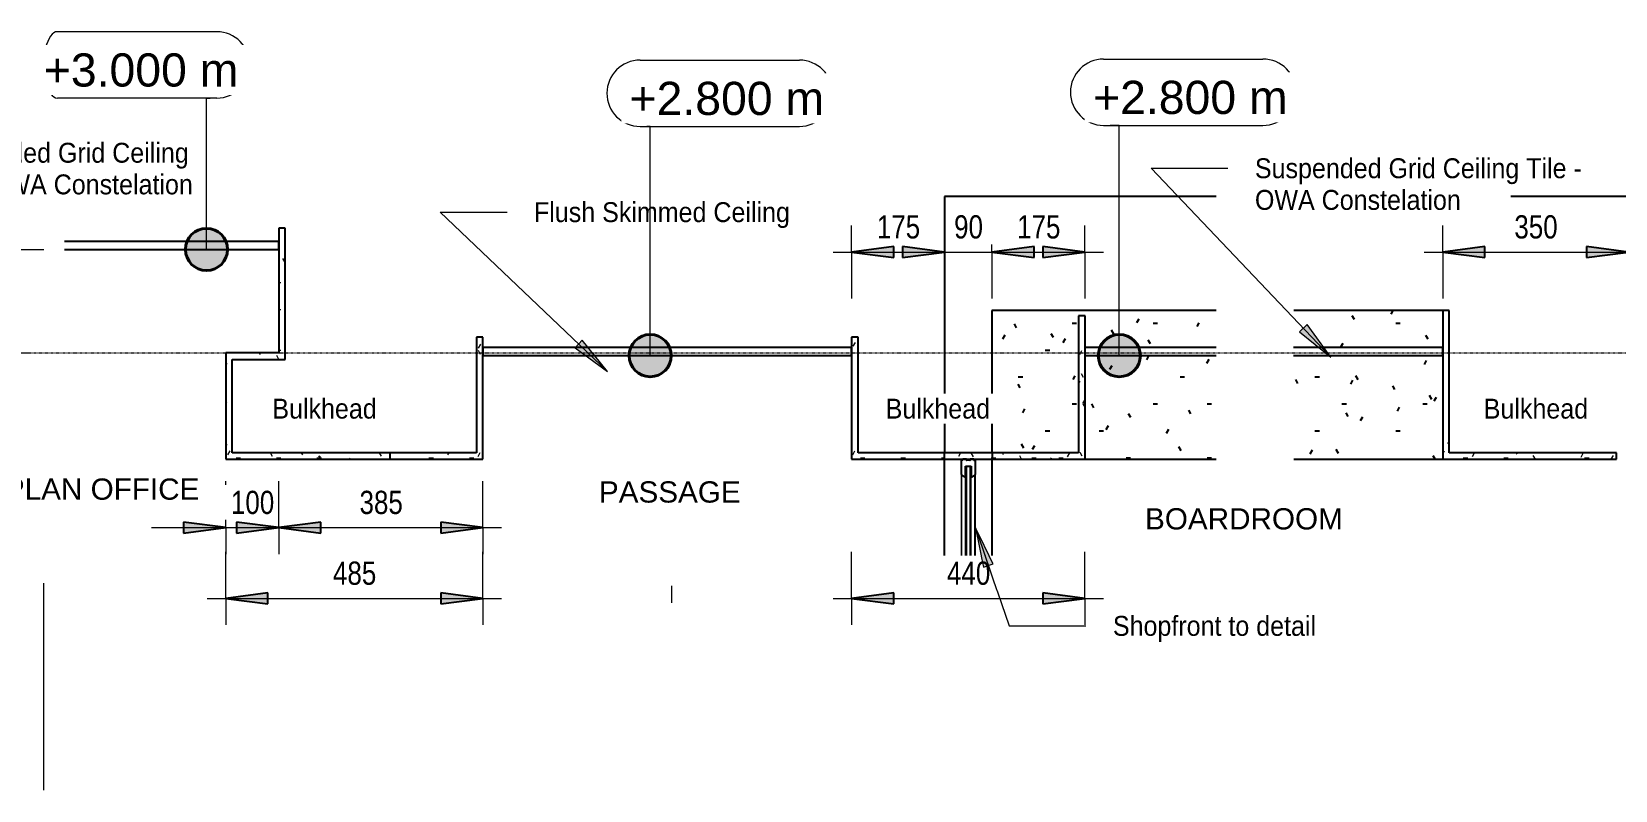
# Model space of a CAD drawing. Header units: millimetres. Extents: x 2814 to 112404, y -27229 to 26301.
# Drawn here: x 87239 to 90222, y 1981 to 3410 of the extents above; entities that cross this region are included whole.
import ezdxf

# ---------------------------------------------------------------- set-up
doc = ezdxf.new("R2010")
doc.units = ezdxf.units.MM
doc.linetypes.add('1000 Dashed', pattern=[2, 1, -1])
for name, color, linetype, lineweight in [('A-ANNO-DIMS', 211, 'Continuous', 5), ('A-ANNO-DIMS-25', 211, 'Continuous', 5), ('A-AREA-IDEN', 2, 'Continuous', 5), ('A-CLNG', 13, 'Continuous', 9), ('A-CLNG-PATT', 13, 'Continuous', 9), ('A-FLOR-LEVL', 51, 'Continuous', 5), ('A-GLAZ-CURT', 52, 'Continuous', 5), ('A-GLAZ-CWMG', 51, 'Continuous', 5), ('G-ANNO-DIMS', 111, 'Continuous', 5), ('G-ANNO-TEXT', 231, 'Continuous', 5), ('I-WALL', 2, 'Continuous', 9)]:
    doc.layers.add(name, color=color, linetype=linetype, lineweight=lineweight)
doc.styles.add('Arial_10', font='arial.ttf', dxfattribs={"height": 62.5})
doc.styles.add('Arial_11', font='arial.ttf', dxfattribs={"width": 0.8, "height": 43.75})
doc.styles.add('Arial_12', font='arial.ttf', dxfattribs={"width": 0.9, "height": 37.5})
doc.styles.add('Arial_13', font='arial.ttf', dxfattribs={"height": 40})
doc.dimstyles.new('SVA_Arc_Length-1_8mm_BLUE_Arrow_4', dxfattribs={"dimscale": 304.8, "dimtxt": 44.636349, "dimasz": 0.260417, "dimexe": 0.164042, "dimexo": 0.0625, "dimgap": 0.04101, "dimtad": 1, "dimdec": 0, "dimrnd": 5, "dimzin": 0, "dimdsep": 46, "dimtxsty": 'Arial_11', "dimsah": 1, "dimcen": 0.09, "dimdle": 0.114829, "dimazin": 0, "dimtfac": 1, "dimtdec": 4, "dimtix": 1, "dimtmove": 0, "dimatfit": 3, "dimfxl": 0.287073, "dimfxlon": 1, "dimtvp": 1, "dimtfill": 1, "dimtolj": 1, "dimtzin": 0, "dimarcsym": 2})
pattern_1 = [(0, (1009.8, 3166.025), (101.6, 25.4), [8.382, -67.818, 8.382, -67.818, -406.4]), (0, (1009.8, 3166.025), (101.6, 25.4), [-152.4, 8.382, -144.018, 8.382, -67.818, -177.8]), (0, (1009.8, 3166.025), (101.6, 25.4), [-381, 8.382, -42.418, 8.382, -118.618]), (120, (1047.9, 3178.725), (-72.79705, 75.28818), [8.382, -67.818, 8.382, -67.818, -406.4]), (120, (1047.9, 3178.725), (-72.79705, 75.28818), [-152.4, 8.382, -144.018, 8.382, -67.818, -177.8]), (120, (1047.9, 3178.725), (-72.79705, 75.28818), [-381, 8.382, -42.418, 8.382, -118.618]), (240, (1060.6, 3229.525), (-28.80295, -100.68818), [8.382, -67.818, 8.382, -67.818, -406.4]), (240, (1060.6, 3229.525), (-28.80295, -100.68818), [-152.4, 8.382, -144.018, 8.382, -67.818, -177.8]), (240, (1060.6, 3229.525), (-28.80295, -100.68818), [-381, 8.382, -42.418, 8.382, -118.618])]
pattern_2 = [(0, (1009.8, 3166.025), (203.2, 50.8), [8.382, -144.018, 8.382, -144.018, -812.8]), (0, (1009.8, 3166.025), (203.2, 50.8), [-304.8, 8.382, -296.418, 8.382, -144.018, -355.6]), (0, (1009.8, 3166.025), (203.2, 50.8), [-762, 8.382, -93.218, 8.382, -245.618]), (120, (1086, 3191.425), (-145.5941, 150.5764), [8.382, -144.018, 8.382, -144.018, -812.8]), (120, (1086, 3191.425), (-145.5941, 150.5764), [-304.8, 8.382, -296.418, 8.382, -144.018, -355.6]), (120, (1086, 3191.425), (-145.5941, 150.5764), [-762, 8.382, -93.218, 8.382, -245.618]), (240, (1111.4, 3293.025), (-57.6059, -201.3764), [8.382, -144.018, 8.382, -144.018, -812.8]), (240, (1111.4, 3293.025), (-57.6059, -201.3764), [-304.8, 8.382, -296.418, 8.382, -144.018, -355.6]), (240, (1111.4, 3293.025), (-57.6059, -201.3764), [-762, 8.382, -93.218, 8.382, -245.618])]

# ---------------------------------------------------------------- blocks, each defined once
blk = doc.blocks.new('Ceilings 5 - Ceilings 2-1440822-Bulkhead Detail - 02')
at = {"layer": 'A-CLNG-PATT', "lineweight": 25}
h = blk.add_hatch(dxfattribs=at)
h.set_pattern_fill('FP_35', color=256, style=0, pattern_type=2)
h.set_pattern_definition(pattern_2)
edge = h.paths.add_edge_path()
edge.add_line((2943.4, 2605), (3224.2, 2605))
edge.add_line((3224.2, 2605), (3224.2, 2800))
edge.add_line((3224.2, 2800), (2943.4, 2800))
h.paths.add_polyline_path([(3224.2, 2815), (3224.2, 2885), (2943.4, 2885), (2943.4, 2815), (3146.6, 2815)])
at = {"layer": 'A-CLNG-PATT', "lineweight": 15}
h = blk.add_hatch(dxfattribs=at)
h.set_pattern_fill('FP_34', color=256, style=0, pattern_type=2)
h.set_pattern_definition(pattern_1)
h.paths.add_polyline_path([(3551.4, 2605), (3551.4, 2617), (3236.2, 2617), (3236.2, 2885), (3224.2, 2885), (3224.2, 2605), (3500.2, 2605)])
at = {"layer": 'A-CLNG', "lineweight": 25}
for p, q in [((3224.2, 2885), (2943.4, 2885)), ((3236.2, 2885), (3224.2, 2885)), ((3224.2, 2885), (3224.2, 2605)), ((3236.2, 2617), (3236.2, 2885)), ((2943.4, 2605), (3224.2, 2605)), ((3224.2, 2605), (3551.4, 2605)), ((3551.4, 2617), (3236.2, 2617)), ((3551.4, 2605), (3551.4, 2617))]:
    blk.add_line(p, q, dxfattribs=at)
blk = doc.blocks.new('Rectangular Mullion - Clarity Aluminium Top Frame-1544881-Bulkhead Detail - 02')
at = {"layer": 'A-GLAZ-CWMG', "lineweight": 25}
for p, q in [((2317.1, 2602.5), (2317.1, 2576.5)), ((2320.1, 2603), (2317.6, 2603)), ((2320.1, 2604.5), (2320.1, 2603)), ((2326.5, 2605), (2320.7, 2605)), ((2327.1, 2603.5), (2327.1, 2604.5)), ((2333.5, 2603), (2327.7, 2603)), ((2334.1, 2604.4), (2334.1, 2603.5)), ((2340.6, 2605), (2334.6, 2605)), ((2341.1, 2603.6), (2341.1, 2604.4)), ((2343.6, 2603), (2341.6, 2603)), ((2344.1, 2576.5), (2344.1, 2602.5)), ((2318.4, 2575), (2325.1, 2571.3)), ((2325.1, 2571.3), (2325.1, 2592)), ((2325.1, 2592), (2336.1, 2592)), ((2336.1, 2592), (2336.1, 2571.3)), ((2336.1, 2571.3), (2342.7, 2575))]:
    blk.add_line(p, q, dxfattribs=at)
for centre, radius, start, end in [((2317.6, 2602.5), 0.503, 90, 180), ((2320.6, 2604.5), 0.511, 78, 180), ((2326.6, 2604.5), 0.511, 0, 102), ((2327.6, 2603.5), 0.511, 180, 282), ((2333.6, 2603.5), 0.511, 258, 0), ((2334.6, 2604.5), 0.509, 90, 190.6638), ((2340.6, 2604.5), 0.509, 349.1907, 90), ((2341.6, 2603.5), 0.509, 169.2242, 270), ((2343.6, 2602.5), 0.514, 0, 90), ((2318.6, 2576.5), 1.5, 180, 263.7939), ((2342.6, 2576.5), 1.5, 276.2061, 0)]:
    blk.add_arc(centre, radius, start, end, dxfattribs=at)
blk = doc.blocks.new('System Panel - Glazed-1544886-Bulkhead Detail - 02')
at = {"layer": 'A-GLAZ-CURT', "lineweight": 15}
for p, q in [((2327.3, 2592), (2327.3, 2389.8)), ((2333.8, 2592), (2327.3, 2592)), ((2333.8, 2389.8), (2333.8, 2592))]:
    blk.add_line(p, q, dxfattribs=at)
blk = doc.blocks.new('FP_21-Bulkhead Detail - 02')
at = {"layer": 'A-CLNG', "lineweight": 25}
blk.add_line((2375.3, 2617), (2375.3, 2605), dxfattribs=at)
blk = doc.blocks.new('FP_22-Bulkhead Detail - 02')
at = {"layer": 'A-CLNG', "lineweight": 25}
blk.add_line((2538.3, 2875), (2538.3, 2617), dxfattribs=at)
at = {"layer": 'A-CLNG-PATT', "lineweight": 25}
blk.add_line((2538, 2810.4), (2538.1, 2810.4), dxfattribs=at)
blk = doc.blocks.new('Ceilings 5 - Ceilings 2-V20-Bulkhead Detail - 02')
at = {"layer": 'A-CLNG-PATT', "lineweight": 25}
h = blk.add_hatch(dxfattribs=at)
h.set_pattern_fill('FP_35', color=256, style=0, pattern_type=2)
h.set_pattern_definition(pattern_2)
h.paths.add_polyline_path([(2550.4, 2605), (2797.6, 2605), (2797.6, 2800), (2550.4, 2800), (2550.4, 2605.1)])
h.paths.add_polyline_path([(2390.7, 2617), (2538.3, 2617.1), (2538.4, 2875), (2550.4, 2875), (2550.4, 2815), (2797.6, 2815), (2797.6, 2885), (2375.1, 2885), (2375.3, 2617)])
at = {"layer": 'A-CLNG-PATT', "lineweight": 15}
h = blk.add_hatch(dxfattribs=at)
h.set_pattern_fill('FP_34', color=256, style=0, pattern_type=2)
h.set_pattern_definition(pattern_1)
h.paths.add_polyline_path([(2375.3, 2605), (2550.4, 2605), (2550.4, 2875), (2538.4, 2875), (2538.4, 2617), (2375.3, 2617)])
at = {"layer": 'A-CLNG', "lineweight": 25}
for p, q in [((2797.6, 2885), (2375.1, 2885)), ((2375.1, 2885), (2375.1, 2617)), ((2538.4, 2875), (2538.3, 2875)), ((2550.4, 2875), (2538.4, 2875)), ((2538.4, 2875), (2538.4, 2617)), ((2550.4, 2605), (2550.4, 2875)), ((2538.4, 2617), (2375.3, 2617)), ((2375.3, 2605), (2550.4, 2605)), ((2550.4, 2605), (2797.6, 2605))]:
    blk.add_line(p, q, dxfattribs=at)
for name in ['FP_22-Bulkhead Detail - 02', 'FP_21-Bulkhead Detail - 02']:
    blk.add_blockref(name, (0, 0), dxfattribs=at)
blk = doc.blocks.new('Ceilings 6 - Ceilings 2-1441068-Bulkhead Detail - 02')
at = {"layer": 'A-CLNG-PATT', "lineweight": 15}
h = blk.add_hatch(dxfattribs=at)
h.set_pattern_fill('FP_34', color=256, style=0, pattern_type=2)
h.set_pattern_definition(pattern_1)
h.paths.add_polyline_path([(1106.9, 2605), (1106.9, 2617), (943.9, 2617), (943.9, 2793), (1043.9, 2793), (1043.9, 3040), (1031.9, 3040), (1031.9, 2805), (931.9, 2805), (931.9, 2605)])
at = {"layer": 'A-CLNG', "lineweight": 25}
for p, q in [((1043.9, 3040), (1031.9, 3040)), ((1031.9, 3040), (1031.9, 2805)), ((1043.9, 2793), (1043.9, 3040)), ((1031.9, 2805), (931.9, 2805)), ((931.9, 2805), (931.9, 2605)), ((943.9, 2617), (943.9, 2793)), ((943.9, 2793), (1043.9, 2793)), ((931.9, 2605), (1106.9, 2605)), ((1106.9, 2617), (943.9, 2617))]:
    blk.add_line(p, q, dxfattribs=at)
blk = doc.blocks.new('Ceilings 7 - Ceilings 7-1442847-Bulkhead Detail - 02')
at = {"layer": 'A-CLNG-PATT', "lineweight": 15}
h = blk.add_hatch(dxfattribs=at)
h.set_pattern_fill('FP_34', color=256, style=0, pattern_type=2)
h.set_pattern_definition(pattern_1)
h.paths.add_polyline_path([(2356.8, 2605), (2375.3, 2605), (2375.3, 2617), (2285.9, 2617), (2285.9, 2605), (2339.9, 2605)])
h.paths.add_polyline_path([(1241.3, 2605), (1241.3, 2617), (1106.9, 2617), (1106.9, 2605)])
at = {"layer": 'A-CLNG', "lineweight": 25}
for p, q in [((1241.3, 2617), (1106.9, 2617)), ((1106.9, 2605), (1241.3, 2605)), ((2375.3, 2617), (2285.9, 2617)), ((2285.9, 2605), (2375.3, 2605))]:
    blk.add_line(p, q, dxfattribs=at)
blk = doc.blocks.new('Rectangular Mullion - Clarity Aluminium Bottom Frame-1544887-Bulkhead Detail - 02')
at = {"layer": 'A-GLAZ-CWMG', "lineweight": 15}
for p, q in [((2317.1, 2605), (2317.1, 2602.5)), ((2318.4, 2603), (2318.4, 2605)), ((2342.7, 2603), (2342.7, 2605)), ((2344.1, 2602.5), (2344.1, 2605)), ((2317.1, 2576.5), (2317.1, 2389.8)), ((2318.4, 2389.8), (2318.4, 2575)), ((2325.1, 2389.8), (2325.1, 2571.3)), ((2336.1, 2389.8), (2336.1, 2571.3)), ((2342.7, 2389.8), (2342.7, 2575)), ((2344.1, 2389.8), (2344.1, 2576.5))]:
    blk.add_line(p, q, dxfattribs=at)
blk = doc.blocks.new('Rectangular Mullion - Clarity Aluminium Top Frame-1544900-Bulkhead Detail - 02')
at = {"layer": 'A-GLAZ-CWMG', "lineweight": 15}
for centre, radius, start, end in [((2317.6, 2602.5), 0.503, 120, 150), ((2320.6, 2604.5), 0.511, 92.5714, 165.4286), ((2326.6, 2604.5), 0.511, 14.5714, 87.4286), ((2334.6, 2604.5), 0.509, 104.3805, 176.2832), ((2340.6, 2604.5), 0.509, 3.592, 75.5987), ((2343.6, 2602.5), 0.514, 30, 60), ((2318.6, 2576.5), 1.5, 180, 221.897), ((2318.6, 2576.5), 1.5, 235.8626, 263.7939), ((2342.6, 2576.5), 1.5, 276.2061, 304.1374), ((2342.6, 2576.5), 1.5, 318.1031, 0)]:
    blk.add_arc(centre, radius, start, end, dxfattribs=at)
blk = doc.blocks.new('DIMBLOCK64-Bulkhead Detail - 02')
at = {"layer": 'A-ANNO-DIMS-25', "lineweight": 25}
for points in [[(87181.7, 3000), (87171.3, 2920.6), (87192.2, 2920.6)], [(87181.7, 2805), (87192.2, 2884.4), (87171.3, 2884.4)]]:
    blk.add_hatch(color=256, dxfattribs=at).paths.add_polyline_path(points)
at = {"layer": 'A-ANNO-DIMS-25'}
for p, q in [((87181.7, 3035), (87181.7, 2770)), ((87181.7, 3000), (87131.7, 3000)), ((87181.7, 3000), (87261.7, 3000)), ((87181.7, 2805), (87094.2, 2805)), ((87181.7, 2805), (87231.7, 2805))]:
    blk.add_line(p, q, dxfattribs=at)
at = {"layer": 'A-ANNO-DIMS-25', "lineweight": 25}
for p, q in [((87181.7, 3000), (87171.3, 2920.6)), ((87192.2, 2920.6), (87181.7, 3000)), ((87171.3, 2920.6), (87192.2, 2920.6)), ((87192.2, 2884.4), (87171.3, 2884.4)), ((87171.3, 2884.4), (87181.7, 2805)), ((87181.7, 2805), (87192.2, 2884.4))]:
    blk.add_line(p, q, dxfattribs=at)
at = {"layer": 'A-ANNO-DIMS-25', "color": 0, "insert": (87112.4, 2862.3), "char_height": 43.75, "width": 96.415, "attachment_point": 1, "rotation": 90, "line_spacing_factor": 0.941778, "style": 'Arial_11', "bg_fill": 3, "box_fill_scale": 1.25, "bg_fill_color": 256, "bg_fill_true_color": 13158600, "bg_fill_transparency": 0}
blk.add_mtext('195', dxfattribs=at)
blk = doc.blocks.new('DIMBLOCK70-Bulkhead Detail - 02')
at = {"layer": 'A-ANNO-DIMS-25', "lineweight": 25}
for points in [[(87604.3, 2476.1), (87524.9, 2486.5), (87524.9, 2465.6)], [(87704.3, 2476.1), (87783.7, 2465.6), (87783.7, 2486.5)]]:
    blk.add_hatch(color=256, dxfattribs=at).paths.add_polyline_path(points)
at = {"layer": 'A-ANNO-DIMS-25'}
for p, q in [((87604.3, 2476.1), (87604.3, 2563.6)), ((87704.3, 2476.1), (87704.3, 2563.6)), ((87464.3, 2476.1), (87704.3, 2476.1)), ((87604.3, 2476.1), (87604.3, 2426.1)), ((87704.3, 2476.1), (87704.3, 2426.1))]:
    blk.add_line(p, q, dxfattribs=at)
at = {"layer": 'A-ANNO-DIMS-25', "lineweight": 25}
for p, q in [((87604.3, 2476.1), (87524.9, 2486.5)), ((87524.9, 2486.5), (87524.9, 2465.6)), ((87524.9, 2465.6), (87604.3, 2476.1)), ((87783.7, 2486.5), (87704.3, 2476.1)), ((87704.3, 2476.1), (87783.7, 2465.6)), ((87783.7, 2465.6), (87783.7, 2486.5))]:
    blk.add_line(p, q, dxfattribs=at)
at = {"layer": 'A-ANNO-DIMS-25', "color": 0, "insert": (87614.2, 2545.4), "char_height": 43.75, "width": 96.415, "attachment_point": 1, "line_spacing_factor": 0.941778, "style": 'Arial_11', "bg_fill": 3, "box_fill_scale": 1.25, "bg_fill_color": 256, "bg_fill_true_color": 13158600, "bg_fill_transparency": 0}
blk.add_mtext('100', dxfattribs=at)
blk = doc.blocks.new('DIMBLOCK71-Bulkhead Detail - 02')
at = {"layer": 'A-ANNO-DIMS-25', "lineweight": 25}
for points in [[(87704.3, 2476.1), (87624.9, 2486.5), (87624.9, 2465.6)], [(87704.3, 2476.1), (87783.7, 2465.6), (87783.7, 2486.5)], [(88088.8, 2476.1), (88009.4, 2486.5), (88009.4, 2465.6)]]:
    blk.add_hatch(color=256, dxfattribs=at).paths.add_polyline_path(points)
at = {"layer": 'A-ANNO-DIMS-25'}
for p, q in [((87704.3, 2476.1), (87704.3, 2563.6)), ((88088.8, 2476.1), (88088.8, 2563.6)), ((87704.3, 2476.1), (88123.8, 2476.1)), ((87704.3, 2476.1), (87704.3, 2426.1)), ((88088.8, 2476.1), (88088.8, 2426.1))]:
    blk.add_line(p, q, dxfattribs=at)
at = {"layer": 'A-ANNO-DIMS-25', "lineweight": 25}
for p, q in [((87704.3, 2476.1), (87624.9, 2486.5)), ((87624.9, 2486.5), (87624.9, 2465.6)), ((87624.9, 2465.6), (87704.3, 2476.1)), ((87783.7, 2486.5), (87704.3, 2476.1)), ((87704.3, 2476.1), (87783.7, 2465.6)), ((87783.7, 2465.6), (87783.7, 2486.5)), ((88088.8, 2476.1), (88009.4, 2486.5)), ((88009.4, 2486.5), (88009.4, 2465.6)), ((88009.4, 2465.6), (88088.8, 2476.1))]:
    blk.add_line(p, q, dxfattribs=at)
at = {"layer": 'A-ANNO-DIMS-25', "color": 0, "insert": (87856.4, 2545.4), "char_height": 43.75, "width": 96.415, "attachment_point": 1, "line_spacing_factor": 0.941778, "style": 'Arial_11', "bg_fill": 3, "box_fill_scale": 1.25, "bg_fill_color": 256, "bg_fill_true_color": 13158600, "bg_fill_transparency": 0}
blk.add_mtext('385', dxfattribs=at)
blk = doc.blocks.new('DIMBLOCK72-Bulkhead Detail - 02')
at = {"layer": 'A-ANNO-DIMS-25', "lineweight": 25}
for points in [[(87604.3, 2342.8), (87683.7, 2332.3), (87683.7, 2353.2)], [(88088.8, 2342.8), (88009.4, 2353.2), (88009.4, 2332.3)]]:
    blk.add_hatch(color=256, dxfattribs=at).paths.add_polyline_path(points)
at = {"layer": 'A-ANNO-DIMS-25'}
for p, q in [((87604.3, 2342.8), (87604.3, 2430.3)), ((88088.8, 2342.8), (88088.8, 2430.3)), ((87569.3, 2342.8), (88123.8, 2342.8)), ((87604.3, 2342.8), (87604.3, 2292.8)), ((88088.8, 2342.8), (88088.8, 2292.8))]:
    blk.add_line(p, q, dxfattribs=at)
at = {"layer": 'A-ANNO-DIMS-25', "lineweight": 25}
for p, q in [((87683.7, 2353.2), (87604.3, 2342.8)), ((87604.3, 2342.8), (87683.7, 2332.3)), ((87683.7, 2332.3), (87683.7, 2353.2)), ((88088.8, 2342.8), (88009.4, 2353.2)), ((88009.4, 2353.2), (88009.4, 2332.3)), ((88009.4, 2332.3), (88088.8, 2342.8))]:
    blk.add_line(p, q, dxfattribs=at)
at = {"layer": 'A-ANNO-DIMS-25', "color": 0, "insert": (87806.4, 2412.1), "char_height": 43.75, "width": 96.415, "attachment_point": 1, "line_spacing_factor": 0.941778, "style": 'Arial_11', "bg_fill": 3, "box_fill_scale": 1.25, "bg_fill_color": 256, "bg_fill_true_color": 13158600, "bg_fill_transparency": 0}
blk.add_mtext('485', dxfattribs=at)
blk = doc.blocks.new('DIMBLOCK73-Bulkhead Detail - 02')
at = {"layer": 'A-ANNO-DIMS-25', "lineweight": 25}
for points in [[(88783.3, 2342.8), (88862.7, 2332.3), (88862.7, 2353.2)], [(89222.8, 2342.8), (89143.4, 2353.2), (89143.4, 2332.3)]]:
    blk.add_hatch(color=256, dxfattribs=at).paths.add_polyline_path(points)
at = {"layer": 'A-ANNO-DIMS-25'}
for p, q in [((88783.3, 2342.8), (88783.3, 2430.3)), ((89222.8, 2342.8), (89222.8, 2430.3)), ((88748.3, 2342.8), (89257.8, 2342.8)), ((88783.3, 2342.8), (88783.3, 2292.8)), ((89222.8, 2342.8), (89222.8, 2292.8))]:
    blk.add_line(p, q, dxfattribs=at)
at = {"layer": 'A-ANNO-DIMS-25', "lineweight": 25}
for p, q in [((88862.7, 2353.2), (88783.3, 2342.8)), ((88783.3, 2342.8), (88862.7, 2332.3)), ((88862.7, 2332.3), (88862.7, 2353.2)), ((89222.8, 2342.8), (89143.4, 2353.2)), ((89143.4, 2353.2), (89143.4, 2332.3)), ((89143.4, 2332.3), (89222.8, 2342.8))]:
    blk.add_line(p, q, dxfattribs=at)
at = {"layer": 'A-ANNO-DIMS-25', "color": 0, "insert": (88962.9, 2412.1), "char_height": 43.75, "width": 96.415, "attachment_point": 1, "line_spacing_factor": 0.941778, "style": 'Arial_11', "bg_fill": 3, "box_fill_scale": 1.25, "bg_fill_color": 256, "bg_fill_true_color": 13158600, "bg_fill_transparency": 0}
blk.add_mtext('440', dxfattribs=at)
blk = doc.blocks.new('DIMBLOCK74-Bulkhead Detail - 02')
at = {"layer": 'A-ANNO-DIMS-25', "lineweight": 25}
for points in [[(88783.3, 2995.1), (88862.7, 2984.6), (88862.7, 3005.5)], [(88958.5, 2995.1), (88879.2, 3005.5), (88879.2, 2984.6)]]:
    blk.add_hatch(color=256, dxfattribs=at).paths.add_polyline_path(points)
at = {"layer": 'A-ANNO-DIMS-25'}
for p, q in [((88783.3, 2995.1), (88783.3, 3045.1)), ((88958.5, 2995.1), (88958.5, 3045.1)), ((88748.3, 2995.1), (88993.5, 2995.1)), ((88783.3, 2995.1), (88783.3, 2907.6)), ((88958.5, 2995.1), (88958.5, 2907.6))]:
    blk.add_line(p, q, dxfattribs=at)
at = {"layer": 'A-ANNO-DIMS-25', "lineweight": 25}
for p, q in [((88862.7, 3005.5), (88783.3, 2995.1)), ((88783.3, 2995.1), (88862.7, 2984.6)), ((88862.7, 2984.6), (88862.7, 3005.5)), ((88958.5, 2995.1), (88879.2, 3005.5)), ((88879.2, 3005.5), (88879.2, 2984.6)), ((88879.2, 2984.6), (88958.5, 2995.1))]:
    blk.add_line(p, q, dxfattribs=at)
at = {"layer": 'A-ANNO-DIMS-25', "color": 0, "insert": (88830.8, 3064.4), "char_height": 43.75, "width": 96.415, "attachment_point": 1, "line_spacing_factor": 0.941778, "style": 'Arial_11', "bg_fill": 3, "box_fill_scale": 1.25, "bg_fill_color": 256, "bg_fill_true_color": 13158600, "bg_fill_transparency": 0}
blk.add_mtext('175', dxfattribs=at)
blk = doc.blocks.new('DIMBLOCK75-Bulkhead Detail - 02')
at = {"layer": 'A-ANNO-DIMS-25', "lineweight": 25}
for points in [[(89047.5, 2995.1), (89126.9, 2984.6), (89126.9, 3005.5)], [(89222.8, 2995.1), (89143.4, 3005.5), (89143.4, 2984.6)]]:
    blk.add_hatch(color=256, dxfattribs=at).paths.add_polyline_path(points)
at = {"layer": 'A-ANNO-DIMS-25'}
for p, q in [((89047.5, 2995.1), (89047.5, 3045.1)), ((89222.8, 2995.1), (89222.8, 3045.1)), ((89012.5, 2995.1), (89257.8, 2995.1)), ((89047.5, 2995.1), (89047.5, 2907.6)), ((89222.8, 2995.1), (89222.8, 2907.6))]:
    blk.add_line(p, q, dxfattribs=at)
at = {"layer": 'A-ANNO-DIMS-25', "lineweight": 25}
for p, q in [((89126.9, 3005.5), (89047.5, 2995.1)), ((89047.5, 2995.1), (89126.9, 2984.6)), ((89126.9, 2984.6), (89126.9, 3005.5)), ((89222.8, 2995.1), (89143.4, 3005.5)), ((89143.4, 3005.5), (89143.4, 2984.6)), ((89143.4, 2984.6), (89222.8, 2995.1))]:
    blk.add_line(p, q, dxfattribs=at)
at = {"layer": 'A-ANNO-DIMS-25', "color": 0, "insert": (89095, 3064.4), "char_height": 43.75, "width": 96.415, "attachment_point": 1, "line_spacing_factor": 0.941778, "style": 'Arial_11', "bg_fill": 3, "box_fill_scale": 1.25, "bg_fill_color": 256, "bg_fill_true_color": 13158600, "bg_fill_transparency": 0}
blk.add_mtext('175', dxfattribs=at)
blk = doc.blocks.new('DIMBLOCK76-Bulkhead Detail - 02')
at = {"layer": 'A-ANNO-DIMS-25', "lineweight": 25}
for points in [[(88958.5, 2995.1), (88879.2, 3005.5), (88879.2, 2984.6)], [(89047.5, 2995.1), (89126.9, 2984.6), (89126.9, 3005.5)]]:
    blk.add_hatch(color=256, dxfattribs=at).paths.add_polyline_path(points)
at = {"layer": 'A-ANNO-DIMS-25'}
for p, q in [((88958.5, 2995.1), (88958.5, 3045.1)), ((89047.5, 2995.1), (89047.5, 3045.1)), ((88818.5, 2995.1), (89187.6, 2995.1)), ((88958.5, 2995.1), (88958.5, 2907.6)), ((89047.5, 2995.1), (89047.5, 2907.6))]:
    blk.add_line(p, q, dxfattribs=at)
at = {"layer": 'A-ANNO-DIMS-25', "lineweight": 25}
for p, q in [((88958.5, 2995.1), (88879.2, 3005.5)), ((88879.2, 3005.5), (88879.2, 2984.6)), ((88879.2, 2984.6), (88958.5, 2995.1)), ((89126.9, 3005.5), (89047.5, 2995.1)), ((89047.5, 2995.1), (89126.9, 2984.6)), ((89126.9, 2984.6), (89126.9, 3005.5))]:
    blk.add_line(p, q, dxfattribs=at)
at = {"layer": 'A-ANNO-DIMS-25', "color": 0, "insert": (88976.3, 3064.4), "char_height": 43.75, "width": 64.276, "attachment_point": 1, "line_spacing_factor": 0.941778, "style": 'Arial_11', "bg_fill": 3, "box_fill_scale": 1.25, "bg_fill_color": 256, "bg_fill_true_color": 13158600, "bg_fill_transparency": 0}
blk.add_mtext('90', dxfattribs=at)
blk = doc.blocks.new('DIMBLOCK77-Bulkhead Detail - 02')
at = {"layer": 'A-ANNO-DIMS-25', "lineweight": 25}
for points in [[(89896.6, 2995.1), (89976, 2984.6), (89976, 3005.5)], [(90246.8, 2995.1), (90167.5, 3005.5), (90167.5, 2984.6)]]:
    blk.add_hatch(color=256, dxfattribs=at).paths.add_polyline_path(points)
at = {"layer": 'A-ANNO-DIMS-25'}
for p, q in [((90246.8, 2995.1), (90246.8, 3082.6)), ((89896.6, 2995.1), (89896.6, 3045.1)), ((89861.6, 2995.1), (90281.8, 2995.1)), ((89896.6, 2995.1), (89896.6, 2907.6)), ((90246.8, 2995.1), (90246.8, 2945.1))]:
    blk.add_line(p, q, dxfattribs=at)
at = {"layer": 'A-ANNO-DIMS-25', "lineweight": 25}
for p, q in [((89976, 3005.5), (89896.6, 2995.1)), ((89896.6, 2995.1), (89976, 2984.6)), ((89976, 2984.6), (89976, 3005.5)), ((90246.8, 2995.1), (90167.5, 3005.5)), ((90167.5, 3005.5), (90167.5, 2984.6)), ((90167.5, 2984.6), (90246.8, 2995.1))]:
    blk.add_line(p, q, dxfattribs=at)
at = {"layer": 'A-ANNO-DIMS-25', "color": 0, "insert": (90031.5, 3064.4), "char_height": 43.75, "width": 96.415, "attachment_point": 1, "line_spacing_factor": 0.941778, "style": 'Arial_11', "bg_fill": 3, "box_fill_scale": 1.25, "bg_fill_color": 256, "bg_fill_true_color": 13158600, "bg_fill_transparency": 0}
blk.add_mtext('350', dxfattribs=at)
blk = doc.blocks.new('Spot Elevations - SVA_Spot Elevation - plan FFL-V33-Bulkhead Detail - 02')
at = {"layer": 'G-ANNO-DIMS'}
for p, q in [((1712.4, 3356.7), (2012.4, 3356.7)), ((1712.4, 3231.7), (2012.4, 3231.7))]:
    blk.add_line(p, q, dxfattribs=at)
for centre, start, end in [((1712.4, 3294.2), 90, 270), ((2012.4, 3294.2), 270, 90)]:
    blk.add_arc(centre, 62.5, start, end, dxfattribs=at)
blk = doc.blocks.new('Spot Elevations - SVA_Spot Elevation - plan FFL-V36-Bulkhead Detail - 02')
at = {"layer": 'G-ANNO-DIMS'}
for p, q in [((914.9, 3410.2), (614.9, 3410.2)), ((914.9, 3285.2), (614.9, 3285.2))]:
    blk.add_line(p, q, dxfattribs=at)
blk.add_arc((914.9, 3347.7), 62.5, 270, 90, dxfattribs=at)
blk.add_ellipse((614.9, 3347.7), major_axis=(0, 62.5), ratio=0.409821, start_param=0, end_param=3.141593, dxfattribs=at)

msp = doc.modelspace()

# ---------------------------------------------------------------- hatches: boundary and pattern name
at = {"layer": 'A-CLNG-PATT', "lineweight": 15}
h = msp.add_hatch(dxfattribs=at)
h.set_pattern_fill('FP_34', color=256, style=0, pattern_type=2)
h.set_pattern_definition([(0, (87682.262, 3166.025), (101.6, 25.4), [8.382, -67.818, 8.382, -67.818, -406.4]), (0, (87682.262, 3166.025), (101.6, 25.4), [-152.4, 8.382, -144.018, 8.382, -67.818, -177.8]), (0, (87682.262, 3166.025), (101.6, 25.4), [-381, 8.382, -42.418, 8.382, -118.618]), (120, (87720.362, 3178.725), (-72.79705, 75.2882), [8.382, -67.818, 8.382, -67.818, -406.4]), (120, (87720.362, 3178.725), (-72.79705, 75.2882), [-152.4, 8.382, -144.018, 8.382, -67.818, -177.8]), (120, (87720.362, 3178.725), (-72.79705, 75.2882), [-381, 8.382, -42.418, 8.382, -118.618]), (240, (87733.062, 3229.525), (-28.80295, -100.6882), [8.382, -67.818, 8.382, -67.818, -406.4]), (240, (87733.062, 3229.525), (-28.80295, -100.6882), [-152.4, 8.382, -144.018, 8.382, -67.818, -177.8]), (240, (87733.062, 3229.525), (-28.80295, -100.6882), [-381, 8.382, -42.418, 8.382, -118.618])])
h.paths.add_polyline_path([(88958.3, 2605), (88958.3, 2617), (88795.3, 2617), (88795.3, 2835), (88783.3, 2835), (88783.3, 2605), (88927.6, 2605)])
h.paths.add_polyline_path([(87913.8, 2605), (88088.8, 2605), (88088.8, 2835), (88076.8, 2835), (88076.8, 2617), (87913.8, 2617)])
at = {"layer": 'G-ANNO-DIMS', "lineweight": 40}
h = msp.add_hatch(color=256, dxfattribs=at)
edge = h.paths.add_edge_path()
edge.add_arc((87568.2, 3000), 39.7, 0, 360)
h = msp.add_hatch(color=256, dxfattribs=at)
edge = h.paths.add_edge_path()
edge.add_arc((88403.9, 2800), 39.7, 0, 360)
h = msp.add_hatch(color=256, dxfattribs=at)
edge = h.paths.add_edge_path()
edge.add_arc((89287.5, 2800), 39.7, 0, 360)
at = {"layer": 'G-ANNO-TEXT'}
for points in [[(89685.6, 2797.4), (89641.1, 2858.6), (89626.8, 2845)], [(88323.5, 2770.3), (88275.9, 2829.1), (88262.3, 2814.8)]]:
    msp.add_hatch(color=7, dxfattribs=at).paths.add_polyline_path(points)

# ---------------------------------------------------------------- linework, layer by layer
at = {"layer": 'A-AREA-IDEN'}
for p, q in [((87261.7, 1981.2), (87261.7, 2371.5)), ((88444.4, 2334.1), (88444.6, 2366.2)), ((89530.4, 2303.9), (89527.8, 2315.6))]:
    msp.add_line(p, q, dxfattribs=at)
at = {"layer": 'A-CLNG', "lineweight": 25}
for p, q in [((87704.3, 3015), (87300.6, 3015)), ((87704.3, 3000), (87704.3, 3015)), ((87300.6, 3000), (87704.3, 3000)), ((88088.8, 2835), (88076.8, 2835)), ((88076.8, 2835), (88076.8, 2617)), ((88088.8, 2605), (88088.8, 2835)), ((88795.3, 2835), (88783.3, 2835)), ((88783.3, 2835), (88783.3, 2605)), ((88795.3, 2617), (88795.3, 2835)), ((88783.3, 2815), (88088.8, 2815)), ((88088.8, 2815), (88088.8, 2800)), ((88783.3, 2800), (88783.3, 2815)), ((89222.8, 2815), (89222.8, 2800)), ((89470, 2815), (89222.8, 2815)), ((89222.8, 2815), (89222.8, 2800)), ((89896.6, 2815), (89615.8, 2815)), ((89896.6, 2800), (89896.6, 2815)), ((88088.8, 2800), (88783.3, 2800)), ((89222.8, 2800), (89470, 2800)), ((89615.8, 2800), (89896.6, 2800)), ((87913.8, 2617), (87913.8, 2605)), ((88076.8, 2617), (87913.8, 2617)), ((87913.8, 2605), (88088.8, 2605)), ((88783.3, 2605), (88958.3, 2605)), ((88958.3, 2617), (88795.3, 2617)), ((88958.3, 2605), (88958.3, 2617))]:
    msp.add_line(p, q, dxfattribs=at)
at = {"layer": 'A-FLOR-LEVL', "linetype": '1000 Dashed'}
msp.add_line((84509, 2805), (93979.1, 2805), dxfattribs=at)
at = {"layer": 'G-ANNO-DIMS'}
for p, q in [((87568.2, 3285.2), (87574.8, 3285.2)), ((88403.9, 3231.7), (88397.3, 3231.7)), ((89287.5, 3233.6), (89270.3, 3233.6)), ((89287.5, 2800), (89287.5, 3233.6))]:
    msp.add_line(p, q, dxfattribs=at)
at = {"layer": 'G-ANNO-DIMS', "lineweight": 40}
for centre in [(87568.2, 3000), (88403.9, 2800), (89287.5, 2800)]:
    msp.add_circle(centre, 39.7, dxfattribs=at)
at = {"layer": 'G-ANNO-TEXT', "color": 7}
for p, q in [((89347.5, 3152.9), (89492.1, 3152.9)), ((89685.6, 2797.4), (89347.5, 3152.9)), ((88008.1, 3070.2), (88134.2, 3070.2)), ((88323.5, 2770.3), (88008.1, 3070.2)), ((89641.1, 2858.6), (89626.8, 2845)), ((89626.8, 2845), (89685.6, 2797.4)), ((89685.6, 2797.4), (89641.1, 2858.6)), ((88275.9, 2829.1), (88262.3, 2814.8)), ((88262.3, 2814.8), (88323.5, 2770.3)), ((88323.5, 2770.3), (88275.9, 2829.1))]:
    msp.add_line(p, q, dxfattribs=at)
at = {"layer": 'I-WALL', "lineweight": 25}
for p, q in [((89470, 3100), (88958.5, 3100)), ((88958.5, 3100), (88958.5, 2617)), ((90246.8, 3100), (89615.8, 3100)), ((88958.5, 2389.8), (88958.5, 2605)), ((89047.5, 2605), (89047.5, 2389.8))]:
    msp.add_line(p, q, dxfattribs=at)

# ---------------------------------------------------------------- block references
at = {"layer": 'A-CLNG', "lineweight": 25}
for name in ['Ceilings 6 - Ceilings 2-1441068-Bulkhead Detail - 02', 'Ceilings 5 - Ceilings 2-V20-Bulkhead Detail - 02', 'Ceilings 5 - Ceilings 2-1440822-Bulkhead Detail - 02', 'Ceilings 7 - Ceilings 7-1442847-Bulkhead Detail - 02']:
    msp.add_blockref(name, (86672.5, 0), dxfattribs=at)
at = {"layer": 'A-GLAZ-CURT', "lineweight": 15}
msp.add_blockref('System Panel - Glazed-1544886-Bulkhead Detail - 02', (86672.5, 0), dxfattribs=at)
at = {"layer": 'A-GLAZ-CWMG', "lineweight": 15}
for name in ['Rectangular Mullion - Clarity Aluminium Top Frame-1544881-Bulkhead Detail - 02', 'Rectangular Mullion - Clarity Aluminium Bottom Frame-1544887-Bulkhead Detail - 02', 'Rectangular Mullion - Clarity Aluminium Top Frame-1544900-Bulkhead Detail - 02']:
    msp.add_blockref(name, (86672.5, 0), dxfattribs=at)
at = {"layer": 'G-ANNO-DIMS'}
for name, p in [('Spot Elevations - SVA_Spot Elevation - plan FFL-V36-Bulkhead Detail - 02', (86672.5, 0)), ('Spot Elevations - SVA_Spot Elevation - plan FFL-V33-Bulkhead Detail - 02', (86672.5, 0)), ('Spot Elevations - SVA_Spot Elevation - plan FFL-V33-Bulkhead Detail - 02', (87545.5, 2))]:
    msp.add_blockref(name, p, dxfattribs=at)

# ---------------------------------------------------------------- texts
at = {"layer": 'A-AREA-IDEN', "char_height": 40, "attachment_point": 1, "style": 'Arial_13'}
for s, insert, width in [('PASSAGE', (88307.3, 2563.2), 330.696), ('BOARDROOM', (89335.9, 2512.6), 462.975)]:
    msp.add_mtext(s, dxfattribs=dict(at, insert=insert, width=width))
at = {"layer": 'G-ANNO-TEXT', "color": 7, "insert": (87036.8, 3200.9), "char_height": 37.5, "width": 615.095, "attachment_point": 1, "style": 'Arial_12', "bg_fill": 3, "box_fill_scale": 1.25, "bg_fill_color": 256, "bg_fill_true_color": 13158600, "bg_fill_transparency": 0}
msp.add_mtext('Suspended Grid Ceiling ', dxfattribs=at)

# ---------------------------------------------------------------- dimensions: what is measured, and where the dimension line sits
at = {"layer": 'A-ANNO-DIMS'}
for base, p1, p2, override, picture, middle in [((89222.8, 2995.1), (89047.5, 2907.6), (89222.8, 2907.6), {"dimpost": '<>', "dimfxl": 175.214286}, 'DIMBLOCK75-Bulkhead Detail - 02', (89135.1, 3029.9)), ((90246.8, 2995.1), (89896.6, 2907.6), (90246.8, 3082.6), {"dimpost": '<>', "dimfxl": 391.503571}, 'DIMBLOCK77-Bulkhead Detail - 02', (90071.7, 3029.9)), ((87704.3, 2476.1), (87604.3, 2563.6), (87704.3, 2563.6), {"dimpost": '<>', "dimfxl": 100}, 'DIMBLOCK70-Bulkhead Detail - 02', (87654.3, 2510.9))]:
    dim = msp.add_linear_dim(base=base, p1=p1, p2=p2, dimstyle='SVA_Arc_Length-1_8mm_BLUE_Arrow_4', override=override, dxfattribs=at)
    dim.commit()
    dim.dimension.update_dxf_attribs({"geometry": picture, "text_midpoint": middle})

# ---------------------------------------------------------------- next in the draw order: texts
at = {"layer": 'A-AREA-IDEN', "insert": (87014.6, 2568.6), "char_height": 40, "width": 669.409, "attachment_point": 1, "style": 'Arial_13'}
msp.add_mtext('OPEN PLAN OFFICE', dxfattribs=at)
at = {"layer": 'G-ANNO-DIMS', "insert": (89238, 3317.7), "char_height": 62.5, "width": 437.688, "attachment_point": 1, "line_spacing_factor": 0.941778, "style": 'Arial_10', "bg_fill": 3, "box_fill_scale": 1.25, "bg_fill_color": 256, "bg_fill_true_color": 13158600, "bg_fill_transparency": 0}
msp.add_mtext('+2.800 m', dxfattribs=at)
at = {"layer": 'G-ANNO-TEXT', "color": 7, "char_height": 37.5, "attachment_point": 1, "style": 'Arial_12', "bg_fill": 3, "box_fill_scale": 1.25, "bg_fill_color": 256, "bg_fill_true_color": 13158600, "bg_fill_transparency": 0}
for s, insert, width in [('Suspended Grid Ceiling Tile - ', (89542.9, 3171.7), 757.595), ('Tile - OWA Constelation', (87036.8, 3141.3), 615.095), ('Bulkhead', (87692.2, 2718.9), 236.297), ('Bulkhead', (88847.4, 2718.9), 236.297), ('Bulkhead', (89973.9, 2718.9), 236.297)]:
    msp.add_mtext(s, dxfattribs=dict(at, insert=insert, width=width))

# ---------------------------------------------------------------- next in the draw order: dimensions: what is measured, and where the dimension line sits
at = {"layer": 'A-ANNO-DIMS'}
for base, p1, p2, override, picture, middle in [((88958.5, 2995.1), (88783.3, 2907.6), (88958.5, 2907.6), {"dimpost": '<>', "dimfxl": 175.214286}, 'DIMBLOCK74-Bulkhead Detail - 02', (88870.9, 3029.9)), ((88088.7524, 2476.0566), (87704.3239, 2563.5566), (88088.7524, 2563.5566), {"dimpost": '<>', "dimfxl": 384.428571}, 'DIMBLOCK71-Bulkhead Detail - 02', (87896.5382, 2510.9091)), ((89222.7524, 2342.7545), (88783.3239, 2430.2545), (89222.7524, 2430.2545), {"dimpost": '<>', "dimfxl": 439.428571}, 'DIMBLOCK73-Bulkhead Detail - 02', (89003.0382, 2377.5921))]:
    dim = msp.add_linear_dim(base=base, p1=p1, p2=p2, dimstyle='SVA_Arc_Length-1_8mm_BLUE_Arrow_4', override=override, dxfattribs=at)
    dim.commit()
    dim.dimension.update_dxf_attribs({"geometry": picture, "text_midpoint": middle})
dim = msp.add_linear_dim(base=(87181.7, 2805), p1=(87261.7, 3000), p2=(87094.2, 2805), angle=90, dimstyle='SVA_Arc_Length-1_8mm_BLUE_Arrow_4', override={"dimpost": '<>', "dimfxl": 257.061825}, dxfattribs=at)
dim.commit()
dim.dimension.update_dxf_attribs({"geometry": 'DIMBLOCK64-Bulkhead Detail - 02', "text_midpoint": (87146.9, 2902.5)})

# ---------------------------------------------------------------- next in the draw order: hatches: boundary and pattern name
at = {"layer": 'G-ANNO-TEXT'}
msp.add_hatch(color=7, dxfattribs=at).paths.add_polyline_path([(89016.3, 2475.6), (89031.4, 2401.5), (89050, 2407.9)])

# ---------------------------------------------------------------- next in the draw order: linework, layer by layer
at = {"layer": 'G-ANNO-DIMS'}
msp.add_line((87568.2, 3000), (87568.2, 3285.2), dxfattribs=at)
at = {"layer": 'G-ANNO-TEXT', "color": 7}
for p, q in [((89016.3, 2475.6), (89031.4, 2401.5)), ((89050, 2407.9), (89016.3, 2475.6)), ((89016.3, 2475.6), (89079.9, 2290.9)), ((89031.4, 2401.5), (89050, 2407.9)), ((89079.9, 2290.9), (89224.6, 2290.9))]:
    msp.add_line(p, q, dxfattribs=at)

# ---------------------------------------------------------------- next in the draw order: texts
at = {"layer": 'G-ANNO-TEXT', "color": 7, "char_height": 37.5, "attachment_point": 1, "style": 'Arial_12', "bg_fill": 3, "box_fill_scale": 1.25, "bg_fill_color": 256, "bg_fill_true_color": 13158600, "bg_fill_transparency": 0}
for s, insert, width in [('OWA Constelation', (89542.9, 3112.1), 472.595), ('Flush Skimmed Ceiling', (88185, 3089), 586.234), ('Shopfront to detail', (89275.4, 2309.7), 461.772)]:
    msp.add_mtext(s, dxfattribs=dict(at, insert=insert, width=width))

# ---------------------------------------------------------------- next in the draw order: dimensions: what is measured, and where the dimension line sits
at = {"layer": 'A-ANNO-DIMS'}
for base, p1, p2, override, picture, middle in [((89047.5, 2995.1), (88958.5, 2907.6), (89047.5, 2907.6), {"dimpost": '<>', "dimfxl": 89}, 'DIMBLOCK76-Bulkhead Detail - 02', (89003, 3029.9)), ((88088.7524, 2342.7545), (87604.3239, 2430.2545), (88088.7524, 2430.2545), {"dimpost": '<>', "dimfxl": 484.428571}, 'DIMBLOCK72-Bulkhead Detail - 02', (87846.5382, 2377.5921))]:
    dim = msp.add_linear_dim(base=base, p1=p1, p2=p2, dimstyle='SVA_Arc_Length-1_8mm_BLUE_Arrow_4', override=override, dxfattribs=at)
    dim.commit()
    dim.dimension.update_dxf_attribs({"geometry": picture, "text_midpoint": middle})

# ---------------------------------------------------------------- next in the draw order: linework, layer by layer
at = {"layer": 'G-ANNO-DIMS'}
msp.add_line((88403.9, 2800), (88403.9, 3231.7), dxfattribs=at)

# ---------------------------------------------------------------- next in the draw order: texts
at = {"layer": 'G-ANNO-DIMS', "insert": (87261.7, 3369.3), "char_height": 62.5, "width": 437.688, "attachment_point": 1, "line_spacing_factor": 0.941778, "style": 'Arial_10', "bg_fill": 3, "box_fill_scale": 1.25, "bg_fill_color": 256, "bg_fill_true_color": 13158600, "bg_fill_transparency": 0}
msp.add_mtext('+3.000 m', dxfattribs=at)

# ---------------------------------------------------------------- next in the draw order: texts
at = {"layer": 'G-ANNO-DIMS', "insert": (88365, 3315.8), "char_height": 62.5, "width": 437.688, "attachment_point": 1, "line_spacing_factor": 0.941778, "style": 'Arial_10', "bg_fill": 3, "box_fill_scale": 1.25, "bg_fill_color": 256, "bg_fill_true_color": 13158600, "bg_fill_transparency": 0}
msp.add_mtext('+2.800 m', dxfattribs=at)

doc.saveas('drawing.dxf')
